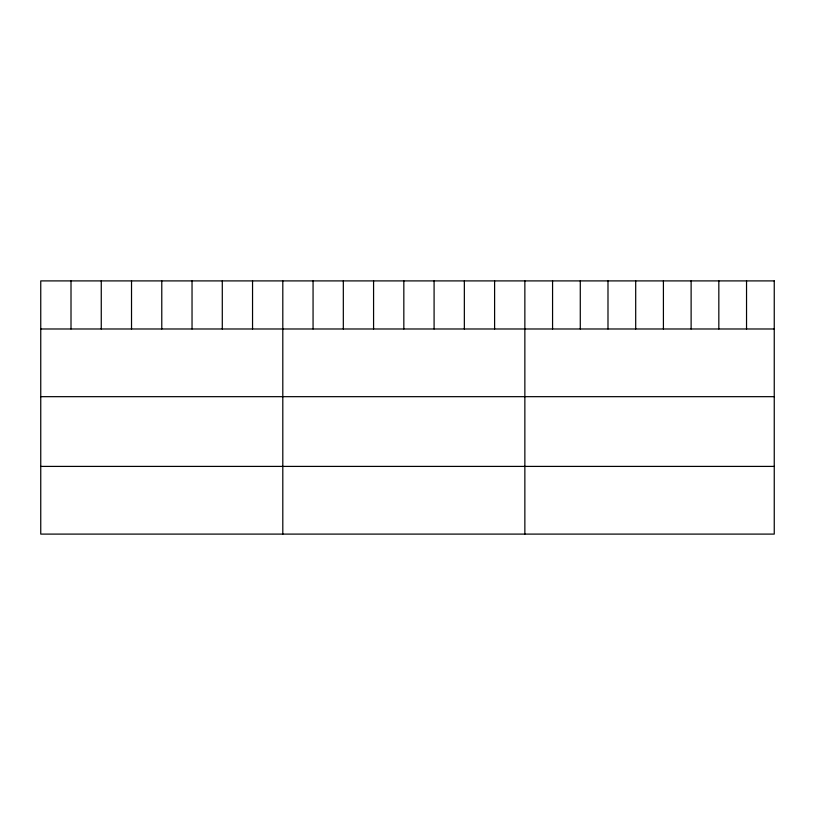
<?xml version="1.0" encoding="UTF-8"?>
<svg xmlns="http://www.w3.org/2000/svg" width="815" height="815" viewBox="0 0 815 815"><rect width="100%" height="100%" fill="white"/><g stroke="black" fill="none" stroke-linecap="round" stroke-linejoin="round"><path stroke-width="1.22" d="M40.75 328.985L774.25 328.985M40.75 396.671L774.25 396.671M40.75 466.404L774.25 466.404M746.54 280.9L746.54 328.985M718.83 280.9L718.83 328.985M691.12 280.9L691.12 328.985M663.41 280.9L663.41 328.985M635.7 280.9L635.7 328.985M607.99 280.9L607.99 328.985M580.28 280.9L580.28 328.985M552.57 280.9L552.57 328.985M524.86 280.9L524.86 534.1M494.603 280.9L494.603 328.985M464.346 280.9L464.346 328.985M434.089 280.9L434.089 328.985M403.832 280.9L403.832 328.985M373.576 280.9L373.576 328.985M343.319 280.9L343.319 328.985M313.062 280.9L313.062 328.985M282.805 280.9L282.805 534.1M252.548 280.9L252.548 328.985M222.291 280.9L222.291 328.985M192.034 280.9L192.034 328.985M161.778 280.9L161.778 328.985M131.521 280.9L131.521 328.985M101.264 280.9L101.264 328.985M71.007 280.9L71.007 328.985M774.25 280.9L40.75 280.9L40.75 534.1L774.25 534.1L774.25 280.9"/></g></svg>
